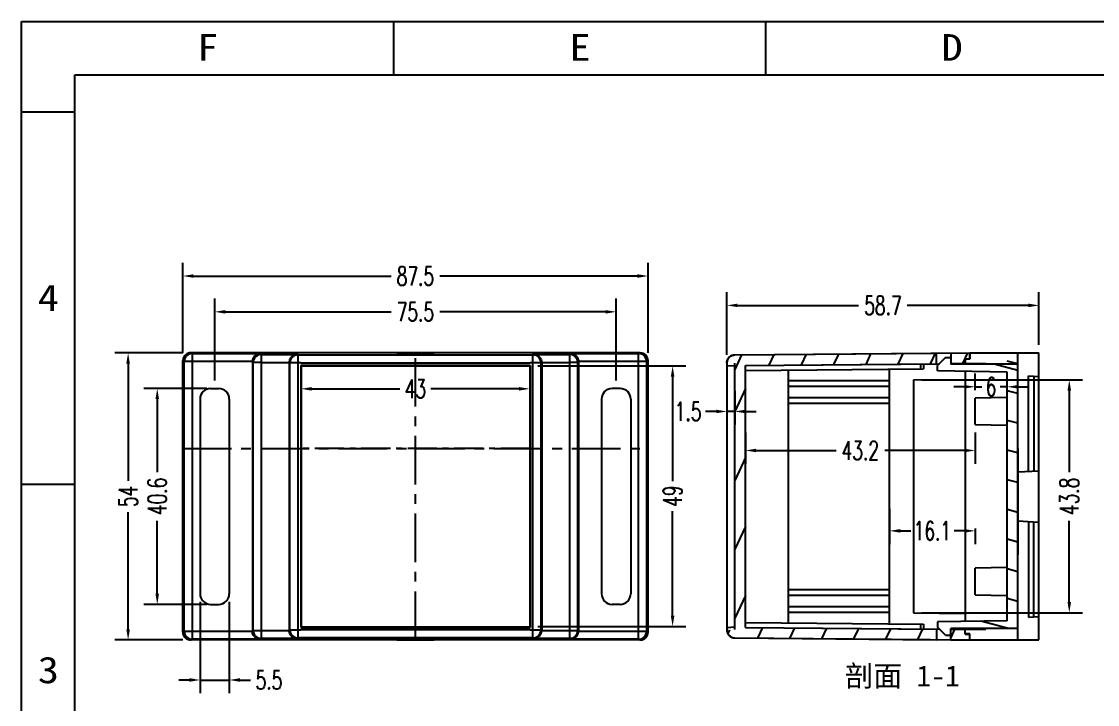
# Model space of a CAD drawing. Header units: millimetres. Extents: x -10223 to -9803, y 6946 to 7837.
# Drawn here: x -10223 to -10020.7, y 7708.5 to 7837 of the extents above; entities that cross this region are included whole.
import ezdxf
from ezdxf.enums import TextEntityAlignment as Align

# ---------------------------------------------------------------- set-up
doc = ezdxf.new("R2010")
doc.units = ezdxf.units.MM
doc.linetypes.add('CENTER', pattern=[50.8, 31.75, -6.35, 6.35, -6.35])
doc.layers.add('dim', color=3, linetype='Continuous')
doc.styles.add('romans', font='romans.shx', dxfattribs={"width": 0.67, "bigfont": 'fangsong.shx'})
doc.styles.add('TEXTSTYLE_0', font='txt', dxfattribs={"width": 0.8})
doc.styles.add('仿宋', font='')
doc.styles.get('仿宋').set_extended_font_data('仿宋_GB2312')
doc.dimstyles.new('MSTD', dxfattribs={"dimtxt": 3.5, "dimasz": 2, "dimexe": 2.5, "dimexo": 1.5, "dimgap": 1, "dimtad": 0, "dimdsep": 46, "dimtxsty": 'romans', "dimcen": 0, "dimclrd": 5, "dimclre": 5, "dimclrt": 3, "dimadec": 1, "dimazin": 0, "dimtfac": 0.5, "dimtmove": 0, "dimatfit": 3, "dimfxl": 1, "dimarcsym": 0})

# ---------------------------------------------------------------- blocks, each defined once
blk = doc.blocks.new('*D132')
at = {"layer": 'Defpoints', "color": 0}
for p in [(-10127.44, 7772.2), (-10127.44, 7723.19), (-10100.57, 7723.19)]:
    blk.add_point(p, dxfattribs=at)
at = {"layer": 'dim', "color": 5, "lineweight": -2}
for p, q in [((-10125.94, 7772.2), (-10098.07, 7772.2)), ((-10100.57, 7770.2), (-10100.57, 7750.54)), ((-10100.57, 7725.19), (-10100.57, 7744.85)), ((-10125.94, 7723.19), (-10098.07, 7723.19))]:
    blk.add_line(p, q, dxfattribs=at)
at = {"layer": 'dim', "color": 5}
for points in [[(-10100.9, 7770.2), (-10100.24, 7770.2), (-10100.57, 7772.2)], [(-10100.9, 7725.19), (-10100.24, 7725.19), (-10100.57, 7723.19)]]:
    blk.add_solid(points, dxfattribs=at)
at = {"layer": 'dim', "color": 3, "insert": (-10100.57, 7747.69), "char_height": 3.5, "attachment_point": 5, "rotation": 90, "style": 'romans'}
blk.add_mtext('49', dxfattribs=at)
blk = doc.blocks.new('*D133')
at = {"layer": 'Defpoints', "color": 0}
for p in [(-10170.44, 7772.2), (-10127.44, 7772.2), (-10127.44, 7767.89)]:
    blk.add_point(p, dxfattribs=at)
at = {"layer": 'dim', "color": 5, "lineweight": -2}
for p, q in [((-10170.44, 7770.7), (-10170.44, 7765.39)), ((-10127.44, 7770.7), (-10127.44, 7765.39)), ((-10168.44, 7767.89), (-10151.84, 7767.89)), ((-10129.44, 7767.89), (-10146.04, 7767.89))]:
    blk.add_line(p, q, dxfattribs=at)
at = {"layer": 'dim', "color": 5}
for points in [[(-10168.44, 7768.22), (-10168.44, 7767.55), (-10170.44, 7767.89)], [(-10129.44, 7768.22), (-10129.44, 7767.55), (-10127.44, 7767.89)]]:
    blk.add_solid(points, dxfattribs=at)
at = {"layer": 'dim', "color": 3, "insert": (-10148.94, 7767.89), "char_height": 3.5, "attachment_point": 5, "style": 'romans'}
blk.add_mtext('43', dxfattribs=at)
blk = doc.blocks.new('*D134')
at = {"layer": 'Defpoints', "color": 0}
for p in [(-10090.37, 7768.99), (-10088.87, 7768.99), (-10090.37, 7763.63)]:
    blk.add_point(p, dxfattribs=at)
at = {"layer": 'dim', "color": 5, "lineweight": -2}
for p, q in [((-10090.37, 7767.49), (-10090.37, 7761.13)), ((-10088.87, 7767.49), (-10088.87, 7761.13)), ((-10092.37, 7763.63), (-10094.37, 7763.63)), ((-10088.87, 7763.63), (-10090.37, 7763.63)), ((-10086.87, 7763.63), (-10084.87, 7763.63))]:
    blk.add_line(p, q, dxfattribs=at)
at = {"layer": 'dim', "color": 5}
for points in [[(-10092.37, 7763.96), (-10092.37, 7763.3), (-10090.37, 7763.63)], [(-10086.87, 7763.96), (-10086.87, 7763.3), (-10088.87, 7763.63)]]:
    blk.add_solid(points, dxfattribs=at)
at = {"layer": 'dim', "color": 3, "insert": (-10097.65, 7763.63), "char_height": 3.5, "attachment_point": 5, "style": 'romans'}
blk.add_mtext('1.5', dxfattribs=at)
blk = doc.blocks.new('*D135')
at = {"layer": 'Defpoints', "color": 0}
for p in [(-10055.27, 7769.56), (-10055.27, 7725.76), (-10025.97, 7725.76)]:
    blk.add_point(p, dxfattribs=at)
at = {"layer": 'dim', "color": 5, "lineweight": -2}
for p, q in [((-10053.77, 7769.56), (-10023.47, 7769.56)), ((-10025.97, 7767.56), (-10025.97, 7752.23)), ((-10025.97, 7727.76), (-10025.97, 7743.08)), ((-10053.77, 7725.76), (-10023.47, 7725.76))]:
    blk.add_line(p, q, dxfattribs=at)
at = {"layer": 'dim', "color": 5}
for points in [[(-10026.3, 7767.56), (-10025.64, 7767.56), (-10025.97, 7769.56)], [(-10026.3, 7727.76), (-10025.64, 7727.76), (-10025.97, 7725.76)]]:
    blk.add_solid(points, dxfattribs=at)
at = {"layer": 'dim', "color": 3, "insert": (-10025.97, 7747.66), "char_height": 3.5, "attachment_point": 5, "rotation": 90, "style": 'romans'}
blk.add_mtext('43.8', dxfattribs=at)
blk = doc.blocks.new('*D136')
at = {"layer": 'Defpoints', "color": 0}
for p in [(-10059.77, 7746.79), (-10043.67, 7743.09), (-10043.67, 7741.17)]:
    blk.add_point(p, dxfattribs=at)
at = {"layer": 'dim', "color": 5, "lineweight": -2}
for p, q in [((-10059.77, 7745.29), (-10059.77, 7738.67)), ((-10057.77, 7741.17), (-10055.79, 7741.17)), ((-10045.67, 7741.17), (-10047.64, 7741.17)), ((-10043.67, 7741.59), (-10043.67, 7738.67))]:
    blk.add_line(p, q, dxfattribs=at)
at = {"layer": 'dim', "color": 5}
for points in [[(-10057.77, 7741.51), (-10057.77, 7740.84), (-10059.77, 7741.17)], [(-10045.67, 7741.51), (-10045.67, 7740.84), (-10043.67, 7741.17)]]:
    blk.add_solid(points, dxfattribs=at)
at = {"layer": 'dim', "color": 3, "insert": (-10051.72, 7741.17), "char_height": 3.5, "attachment_point": 5, "style": 'romans'}
blk.add_mtext('16.1', dxfattribs=at)
blk = doc.blocks.new('*D137')
at = {"layer": 'Defpoints', "color": 0}
for p in [(-10086.87, 7761.15), (-10043.67, 7761.15), (-10086.87, 7756.29)]:
    blk.add_point(p, dxfattribs=at)
at = {"layer": 'dim', "color": 5, "lineweight": -2}
for p, q in [((-10086.87, 7759.65), (-10086.87, 7753.79)), ((-10043.67, 7759.65), (-10043.67, 7753.79)), ((-10084.87, 7756.29), (-10069.84, 7756.29)), ((-10045.67, 7756.29), (-10060.69, 7756.29))]:
    blk.add_line(p, q, dxfattribs=at)
at = {"layer": 'dim', "color": 5}
for points in [[(-10084.87, 7756.62), (-10084.87, 7755.96), (-10086.87, 7756.29)], [(-10045.67, 7756.62), (-10045.67, 7755.96), (-10043.67, 7756.29)]]:
    blk.add_solid(points, dxfattribs=at)
at = {"layer": 'dim', "color": 3, "insert": (-10065.27, 7756.29), "char_height": 3.5, "attachment_point": 5, "style": 'romans'}
blk.add_mtext('43.2', dxfattribs=at)
blk = doc.blocks.new('*D138')
at = {"layer": 'Defpoints', "color": 0}
for p in [(-10043.67, 7768.27), (-10037.67, 7766.27), (-10043.67, 7766.15)]:
    blk.add_point(p, dxfattribs=at)
at = {"layer": 'dim', "color": 5, "lineweight": -2}
for p, q in [((-10043.67, 7767.65), (-10043.67, 7770.77)), ((-10037.67, 7767.77), (-10037.67, 7770.77)), ((-10045.67, 7768.27), (-10047.67, 7768.27)), ((-10043.67, 7768.27), (-10042.39, 7768.27)), ((-10037.67, 7768.27), (-10038.94, 7768.27)), ((-10035.67, 7768.27), (-10033.67, 7768.27))]:
    blk.add_line(p, q, dxfattribs=at)
at = {"layer": 'dim', "color": 5}
for points in [[(-10045.67, 7768.6), (-10045.67, 7767.94), (-10043.67, 7768.27)], [(-10035.67, 7768.6), (-10035.67, 7767.94), (-10037.67, 7768.27)]]:
    blk.add_solid(points, dxfattribs=at)
at = {"layer": 'dim', "color": 3, "insert": (-10040.67, 7768.27), "char_height": 3.5, "attachment_point": 5, "style": 'romans'}
blk.add_mtext('6', dxfattribs=at)
blk = doc.blocks.new('*D139')
at = {"layer": 'Defpoints', "color": 0}
for p in [(-10031.67, 7783.58), (-10031.67, 7774.65), (-10090.37, 7772.77)]:
    blk.add_point(p, dxfattribs=at)
at = {"layer": 'dim', "color": 5, "lineweight": -2}
for p, q in [((-10090.37, 7774.27), (-10090.37, 7786.08)), ((-10031.67, 7776.15), (-10031.67, 7786.08)), ((-10088.37, 7783.58), (-10065.59, 7783.58)), ((-10033.67, 7783.58), (-10056.44, 7783.58))]:
    blk.add_line(p, q, dxfattribs=at)
at = {"layer": 'dim', "color": 5}
for points in [[(-10088.37, 7783.91), (-10088.37, 7783.25), (-10090.37, 7783.58)], [(-10033.67, 7783.91), (-10033.67, 7783.25), (-10031.67, 7783.58)]]:
    blk.add_solid(points, dxfattribs=at)
at = {"layer": 'dim', "color": 3, "insert": (-10061.02, 7783.58), "char_height": 3.5, "attachment_point": 5, "style": 'romans'}
blk.add_mtext('58.7', dxfattribs=at)
blk = doc.blocks.new('*D140')
at = {"layer": 'Defpoints', "color": 0}
for p in [(-10191.19, 7774.65), (-10202.97, 7720.65), (-10191.19, 7720.65)]:
    blk.add_point(p, dxfattribs=at)
at = {"layer": 'dim', "color": 5, "lineweight": -2}
for p, q in [((-10192.69, 7774.65), (-10205.47, 7774.65)), ((-10202.97, 7772.65), (-10202.97, 7750.6)), ((-10202.97, 7722.65), (-10202.97, 7744.69)), ((-10192.69, 7720.65), (-10205.47, 7720.65))]:
    blk.add_line(p, q, dxfattribs=at)
at = {"layer": 'dim', "color": 5}
for points in [[(-10203.31, 7772.65), (-10202.64, 7772.65), (-10202.97, 7774.65)], [(-10203.31, 7722.65), (-10202.64, 7722.65), (-10202.97, 7720.65)]]:
    blk.add_solid(points, dxfattribs=at)
at = {"layer": 'dim', "color": 3, "insert": (-10202.97, 7747.65), "char_height": 3.5, "attachment_point": 5, "rotation": 90, "style": 'romans'}
blk.add_mtext('54', dxfattribs=at)
blk = doc.blocks.new('*D141')
at = {"layer": 'Defpoints', "color": 0}
for p in [(-10105.19, 7789.1), (-10192.69, 7773.15), (-10105.19, 7773.15)]:
    blk.add_point(p, dxfattribs=at)
at = {"layer": 'dim', "color": 5, "lineweight": -2}
for p, q in [((-10192.69, 7774.65), (-10192.69, 7791.6)), ((-10105.19, 7774.65), (-10105.19, 7791.6)), ((-10190.69, 7789.1), (-10153.51, 7789.1)), ((-10107.19, 7789.1), (-10144.37, 7789.1))]:
    blk.add_line(p, q, dxfattribs=at)
at = {"layer": 'dim', "color": 5}
for points in [[(-10190.69, 7789.44), (-10190.69, 7788.77), (-10192.69, 7789.1)], [(-10107.19, 7789.44), (-10107.19, 7788.77), (-10105.19, 7789.1)]]:
    blk.add_solid(points, dxfattribs=at)
at = {"layer": 'dim', "color": 3, "insert": (-10148.94, 7789.1), "char_height": 3.5, "attachment_point": 5, "style": 'romans'}
blk.add_mtext('87.5', dxfattribs=at)
blk = doc.blocks.new('SUN_6HWZ35TKXU86YGHH1AY77V3D6FJ')
at = {"color": 7, "linetype": 'Continuous'}
for p, q in [((-420, 297), (0, 297)), ((-420, 0), (-420, 297)), ((-350, 287), (-350, 297)), ((-280, 287), (-280, 297)), ((-410, 287), (-10, 287)), ((-410, 10), (-410, 287)), ((-420, 280), (-410, 280)), ((-420, 210), (-410, 210))]:
    blk.add_line(p, q, dxfattribs=at)
at = {"color": 2, "linetype": 'Continuous', "style": 'TEXTSTYLE_0', "width": 1.2}
for s, p, p2 in [('F', (-386.98, 289.63), (-382.98, 289.63)), ('E', (-316.98, 289.63), (-312.98, 289.63)), ('D', (-246.98, 289.63), (-242.98, 289.63)), ('4', (-416.95, 242.54), (-412.95, 242.54)), ('3', (-416.95, 172.54), (-412.95, 172.54))]:
    blk.add_text(s, height=5, dxfattribs=at).set_placement(p, p2, align=Align.FIT)
blk = doc.blocks.new('*D86')
at = {"layer": 'Defpoints', "color": 0}
for p in [(-10186.69, 7767.95), (-10197.49, 7727.35), (-10186.69, 7727.35)]:
    blk.add_point(p, dxfattribs=at)
at = {"layer": 'dim', "color": 5, "lineweight": -2}
for p, q in [((-10188.19, 7767.95), (-10199.99, 7767.95)), ((-10197.49, 7765.95), (-10197.49, 7752.22)), ((-10197.49, 7729.35), (-10197.49, 7743.07)), ((-10188.19, 7727.35), (-10199.99, 7727.35))]:
    blk.add_line(p, q, dxfattribs=at)
at = {"layer": 'dim', "color": 5}
for points in [[(-10197.83, 7765.95), (-10197.16, 7765.95), (-10197.49, 7767.95)], [(-10197.83, 7729.35), (-10197.16, 7729.35), (-10197.49, 7727.35)]]:
    blk.add_solid(points, dxfattribs=at)
at = {"layer": 'dim', "color": 3, "insert": (-10197.49, 7747.65), "char_height": 3.5, "attachment_point": 5, "rotation": 90, "style": 'romans'}
blk.add_mtext('40.6', dxfattribs=at)
blk = doc.blocks.new('*D87')
at = {"layer": 'Defpoints', "color": 0}
for p in [(-10111.19, 7782.37), (-10186.69, 7767.95), (-10111.19, 7767.95)]:
    blk.add_point(p, dxfattribs=at)
at = {"layer": 'dim', "color": 5, "lineweight": -2}
for p, q in [((-10186.69, 7769.45), (-10186.69, 7784.87)), ((-10111.19, 7769.45), (-10111.19, 7784.87)), ((-10184.69, 7782.37), (-10153.51, 7782.37)), ((-10113.19, 7782.37), (-10144.37, 7782.37))]:
    blk.add_line(p, q, dxfattribs=at)
at = {"layer": 'dim', "color": 5}
for points in [[(-10184.69, 7782.7), (-10184.69, 7782.03), (-10186.69, 7782.37)], [(-10113.19, 7782.7), (-10113.19, 7782.03), (-10111.19, 7782.37)]]:
    blk.add_solid(points, dxfattribs=at)
at = {"layer": 'dim', "color": 3, "insert": (-10148.94, 7782.37), "char_height": 3.5, "attachment_point": 5, "style": 'romans'}
blk.add_mtext('75.5', dxfattribs=at)
blk = doc.blocks.new('*D88')
at = {"layer": 'Defpoints', "color": 0}
for p in [(-10189.44, 7729.34), (-10183.94, 7729.34), (-10183.94, 7713.12)]:
    blk.add_point(p, dxfattribs=at)
at = {"layer": 'dim', "color": 5, "lineweight": -2}
for p, q in [((-10189.44, 7727.84), (-10189.44, 7710.62)), ((-10183.94, 7727.84), (-10183.94, 7710.62)), ((-10191.44, 7713.12), (-10193.44, 7713.12)), ((-10189.44, 7713.12), (-10183.94, 7713.12)), ((-10181.94, 7713.12), (-10179.94, 7713.12))]:
    blk.add_line(p, q, dxfattribs=at)
at = {"layer": 'dim', "color": 5}
for points in [[(-10191.44, 7713.46), (-10191.44, 7712.79), (-10189.44, 7713.12)], [(-10181.94, 7713.46), (-10181.94, 7712.79), (-10183.94, 7713.12)]]:
    blk.add_solid(points, dxfattribs=at)
at = {"layer": 'dim', "color": 3, "insert": (-10176.48, 7713.12), "char_height": 3.5, "attachment_point": 5, "style": 'romans'}
blk.add_mtext('5.5', dxfattribs=at)

msp = doc.modelspace()

# ---------------------------------------------------------------- linework, layer by layer
at = {"color": 7, "linetype": 'Continuous'}
for p, q in [((-10106.69, 7774.648), (-10191.19, 7774.648)), ((-10190.917, 7774.512), (-10191.19, 7774.648)), ((-10190.917, 7774.512), (-10178.12, 7774.512)), ((-10190.917, 7774.512), (-10190.917, 7720.784)), ((-10177.953, 7774.345), (-10178.12, 7774.512)), ((-10177.953, 7774.345), (-10171.216, 7774.345)), ((-10177.953, 7774.345), (-10177.953, 7772.844)), ((-10171.05, 7774.262), (-10171.216, 7774.345)), ((-10152.44, 7774.617), (-10145.44, 7774.617)), ((-10152.44, 7774.593), (-10152.44, 7774.617)), ((-10145.44, 7774.593), (-10152.44, 7774.593)), ((-10145.44, 7774.617), (-10145.44, 7774.593)), ((-10126.664, 7774.345), (-10126.83, 7774.262)), ((-10126.664, 7774.345), (-10119.927, 7774.345)), ((-10119.76, 7774.512), (-10119.927, 7774.345)), ((-10119.927, 7720.951), (-10119.927, 7774.345)), ((-10119.76, 7774.512), (-10106.962, 7774.512)), ((-10106.69, 7774.648), (-10106.962, 7774.512)), ((-10106.962, 7720.784), (-10106.962, 7774.512)), ((-10088.879, 7774.262), (-10044.666, 7774.648)), ((-10088.879, 7774.262), (-10050.966, 7774.593)), ((-10050.966, 7772.601), (-10050.966, 7774.593)), ((-10050.966, 7772.601), (-10050.966, 7774.593)), ((-10048.266, 7774.617), (-10044.666, 7774.648)), ((-10048.266, 7774.617), (-10048.265, 7772.517)), ((-10048.266, 7774.617), (-10048.266, 7772.625)), ((-10044.666, 7774.648), (-10031.666, 7774.648)), ((-10044.666, 7773.478), (-10044.666, 7774.648)), ((-10044.666, 7774.648), (-10044.666, 7773.548)), ((-10035.666, 7756.648), (-10035.666, 7774.648)), ((-10031.666, 7720.648), (-10031.666, 7774.648)), ((-10192.69, 7773.148), (-10192.417, 7773.012)), ((-10192.69, 7722.148), (-10192.69, 7773.148)), ((-10190.917, 7773.012), (-10192.417, 7773.012)), ((-10192.417, 7722.284), (-10192.417, 7773.012)), ((-10179.607, 7773.009), (-10190.917, 7773.009)), ((-10179.607, 7773.009), (-10179.607, 7722.287)), ((-10179.607, 7773.008), (-10179.453, 7772.845)), ((-10177.953, 7772.845), (-10179.453, 7772.845)), ((-10179.453, 7722.451), (-10179.453, 7772.845)), ((-10177.953, 7772.843), (-10172.69, 7772.843)), ((-10177.953, 7772.843), (-10177.953, 7722.454)), ((-10172.69, 7772.843), (-10172.69, 7722.454)), ((-10172.69, 7772.842), (-10172.55, 7772.762)), ((-10171.05, 7772.762), (-10172.55, 7772.762)), ((-10172.55, 7722.534), (-10172.55, 7772.762)), ((-10171.05, 7774.262), (-10126.83, 7774.262)), ((-10171.05, 7774.262), (-10171.05, 7721.034)), ((-10170.519, 7772.768), (-10171.05, 7772.768)), ((-10126.83, 7772.768), (-10127.361, 7772.768)), ((-10126.83, 7721.034), (-10126.83, 7774.262)), ((-10125.33, 7772.762), (-10126.83, 7772.762)), ((-10125.33, 7772.762), (-10125.19, 7772.841)), ((-10125.33, 7772.762), (-10125.33, 7722.534)), ((-10125.19, 7772.843), (-10119.927, 7772.843)), ((-10125.19, 7772.841), (-10125.19, 7722.455)), ((-10118.427, 7772.845), (-10119.927, 7772.845)), ((-10118.427, 7772.845), (-10118.273, 7773.008)), ((-10118.427, 7772.845), (-10118.427, 7722.451)), ((-10106.962, 7773.009), (-10118.273, 7773.009)), ((-10118.273, 7773.008), (-10118.273, 7722.288)), ((-10105.463, 7773.012), (-10106.962, 7773.012)), ((-10105.463, 7773.012), (-10105.19, 7773.148)), ((-10105.463, 7773.012), (-10105.463, 7722.284)), ((-10105.19, 7722.148), (-10105.19, 7773.148)), ((-10090.366, 7772.768), (-10090.366, 7722.528)), ((-10088.866, 7722.601), (-10088.866, 7772.696)), ((-10088.866, 7722.601), (-10088.866, 7772.696)), ((-10086.866, 7772.288), (-10050.409, 7772.606)), ((-10086.866, 7772.288), (-10050.966, 7772.601)), ((-10086.866, 7723.009), (-10086.866, 7772.288)), ((-10086.866, 7723.009), (-10086.866, 7772.288)), ((-10053.866, 7771.644), (-10053.866, 7772.576)), ((-10053.366, 7772.58), (-10053.366, 7771.648)), ((-10049.265, 7773.75), (-10050.765, 7772.25)), ((-10049.265, 7773.75), (-10050.765, 7772.25)), ((-10049.265, 7773.75), (-10048.265, 7773.75)), ((-10049.265, 7773.75), (-10048.265, 7773.75)), ((-10048.266, 7772.625), (-10045.566, 7772.648)), ((-10048.266, 7772.625), (-10045.566, 7772.648)), ((-10048.265, 7773.75), (-10048.265, 7772.517)), ((-10035.666, 7772.517), (-10048.265, 7772.517)), ((-10035.666, 7772.517), (-10048.265, 7772.517)), ((-10045.566, 7773.548), (-10044.666, 7773.548)), ((-10045.566, 7773.548), (-10045.566, 7772.517)), ((-10045.566, 7773.548), (-10045.566, 7772.648)), ((-10045.566, 7773.548), (-10044.666, 7773.548)), ((-10044.666, 7773.478), (-10045.566, 7773.478)), ((-10041.665, 7772.602), (-10045.566, 7772.662)), ((-10041.665, 7772.517), (-10041.665, 7772.602)), ((-10035.666, 7722.779), (-10035.666, 7772.517)), ((-10127.361, 7772.274), (-10170.519, 7772.274)), ((-10170.44, 7772.196), (-10170.519, 7772.274)), ((-10170.519, 7772.268), (-10170.519, 7723.028)), ((-10170.44, 7772.196), (-10127.44, 7772.196)), ((-10170.44, 7772.196), (-10170.44, 7723.101)), ((-10127.44, 7772.196), (-10127.361, 7772.272)), ((-10127.44, 7772.196), (-10127.44, 7723.101)), ((-10127.361, 7772.272), (-10127.361, 7723.024)), ((-10090.365, 7772.274), (-10088.866, 7772.196)), ((-10090.365, 7772.274), (-10088.866, 7772.196)), ((-10086.866, 7771.356), (-10053.366, 7771.648)), ((-10078.866, 7771.426), (-10078.866, 7723.871)), ((-10059.766, 7723.704), (-10059.766, 7771.592)), ((-10050.765, 7771.25), (-10050.765, 7772.25)), ((-10050.765, 7771.25), (-10050.765, 7772.25)), ((-10037.666, 7771.048), (-10050.765, 7771.25)), ((-10037.666, 7771.048), (-10050.765, 7771.25)), ((-10045.566, 7771.17), (-10045.566, 7724.127)), ((-10037.666, 7724.248), (-10037.666, 7771.048)), ((-10037.666, 7724.248), (-10037.666, 7771.048)), ((-10033.666, 7770.338), (-10031.666, 7770.234)), ((-10033.666, 7752.358), (-10033.666, 7770.338)), ((-10032.666, 7770.286), (-10032.666, 7752.41)), ((-10192.505, 7769.556), (-10192.69, 7769.648)), ((-10192.505, 7769.556), (-10192.505, 7725.741)), ((-10105.375, 7769.556), (-10105.19, 7769.648)), ((-10105.375, 7769.556), (-10105.375, 7725.741)), ((-10059.766, 7769.398), (-10078.866, 7769.398)), ((-10078.866, 7768.398), (-10059.766, 7768.398)), ((-10055.266, 7769.556), (-10045.566, 7769.64)), ((-10055.266, 7769.556), (-10055.266, 7725.741)), ((-10037.666, 7766.27), (-10043.666, 7766.148)), ((-10059.766, 7766.198), (-10078.866, 7766.198)), ((-10078.866, 7765.198), (-10059.766, 7765.198)), ((-10043.666, 7761.148), (-10043.666, 7766.148)), ((-10043.666, 7761.148), (-10037.666, 7761.026)), ((-10035.666, 7752.253), (-10031.666, 7752.463)), ((-10035.666, 7743.043), (-10031.666, 7742.834)), ((-10033.666, 7742.938), (-10033.666, 7724.958)), ((-10032.666, 7725.01), (-10032.666, 7742.886)), ((-10035.666, 7720.648), (-10035.666, 7736.648)), ((-10037.666, 7734.27), (-10043.666, 7734.148)), ((-10043.666, 7729.148), (-10043.666, 7734.148)), ((-10059.766, 7730.098), (-10078.866, 7730.098)), ((-10078.866, 7729.098), (-10059.766, 7729.098)), ((-10043.666, 7729.148), (-10037.666, 7729.026)), ((-10059.766, 7726.898), (-10078.866, 7726.898)), ((-10078.866, 7725.898), (-10059.766, 7725.898)), ((-10192.505, 7725.741), (-10192.69, 7725.648)), ((-10105.375, 7725.741), (-10105.19, 7725.648)), ((-10086.866, 7723.94), (-10053.366, 7723.648)), ((-10055.266, 7725.741), (-10045.566, 7725.656)), ((-10037.666, 7724.248), (-10050.765, 7724.047)), ((-10037.666, 7724.248), (-10050.765, 7724.047)), ((-10050.765, 7724.047), (-10050.765, 7723.047)), ((-10050.765, 7724.047), (-10050.765, 7723.047)), ((-10033.666, 7724.958), (-10031.666, 7725.063)), ((-10192.417, 7722.284), (-10192.69, 7722.148)), ((-10192.417, 7722.284), (-10190.917, 7722.284)), ((-10190.917, 7722.287), (-10179.607, 7722.287)), ((-10179.453, 7722.451), (-10179.607, 7722.288)), ((-10179.453, 7722.451), (-10177.953, 7722.451)), ((-10177.953, 7722.454), (-10172.69, 7722.454)), ((-10177.953, 7722.452), (-10177.953, 7720.951)), ((-10172.55, 7722.534), (-10172.69, 7722.455)), ((-10172.55, 7722.534), (-10171.05, 7722.534)), ((-10171.05, 7722.528), (-10170.519, 7722.528)), ((-10170.44, 7723.101), (-10170.519, 7723.024)), ((-10170.519, 7723.022), (-10127.361, 7723.022)), ((-10170.44, 7723.101), (-10127.44, 7723.101)), ((-10127.44, 7723.101), (-10127.361, 7723.022)), ((-10127.361, 7722.528), (-10126.83, 7722.528)), ((-10126.83, 7722.534), (-10125.33, 7722.534)), ((-10125.19, 7722.455), (-10125.33, 7722.534)), ((-10125.19, 7722.454), (-10119.927, 7722.454)), ((-10119.927, 7722.451), (-10118.427, 7722.451)), ((-10118.273, 7722.288), (-10118.427, 7722.451)), ((-10118.273, 7722.287), (-10106.962, 7722.287)), ((-10106.962, 7722.284), (-10105.463, 7722.284)), ((-10105.19, 7722.148), (-10105.463, 7722.284)), ((-10090.365, 7723.022), (-10088.866, 7723.101)), ((-10086.866, 7723.009), (-10050.409, 7722.69)), ((-10086.866, 7723.009), (-10050.966, 7722.695)), ((-10053.866, 7722.721), (-10053.866, 7723.652)), ((-10053.366, 7723.648), (-10053.366, 7722.716)), ((-10050.966, 7722.695), (-10050.966, 7720.703)), ((-10050.966, 7722.695), (-10050.966, 7720.703)), ((-10049.265, 7721.547), (-10050.765, 7723.047)), ((-10049.265, 7721.547), (-10050.765, 7723.047)), ((-10048.266, 7720.68), (-10048.265, 7722.779)), ((-10048.266, 7722.672), (-10045.566, 7722.648)), ((-10048.266, 7720.68), (-10048.266, 7722.672)), ((-10048.266, 7722.672), (-10045.566, 7722.648)), ((-10035.666, 7722.779), (-10048.265, 7722.779)), ((-10048.265, 7721.547), (-10048.265, 7722.779)), ((-10035.666, 7722.779), (-10048.265, 7722.779)), ((-10045.566, 7721.748), (-10045.566, 7722.779)), ((-10045.566, 7722.635), (-10041.665, 7722.695)), ((-10045.566, 7721.748), (-10045.566, 7722.648)), ((-10044.666, 7721.818), (-10045.566, 7721.818)), ((-10045.566, 7721.748), (-10044.666, 7721.748)), ((-10045.566, 7721.748), (-10044.666, 7721.748)), ((-10044.666, 7720.648), (-10044.666, 7721.818)), ((-10044.666, 7720.648), (-10044.666, 7721.748)), ((-10041.665, 7722.779), (-10041.665, 7722.695)), ((-10191.19, 7720.648), (-10190.917, 7720.784)), ((-10106.69, 7720.648), (-10191.19, 7720.648)), ((-10178.12, 7720.784), (-10190.917, 7720.784)), ((-10178.12, 7720.784), (-10177.953, 7720.951)), ((-10171.216, 7720.951), (-10177.953, 7720.951)), ((-10171.216, 7720.951), (-10171.05, 7721.034)), ((-10126.83, 7721.034), (-10171.05, 7721.034)), ((-10152.44, 7720.703), (-10152.44, 7720.68)), ((-10145.44, 7720.703), (-10152.44, 7720.703)), ((-10152.44, 7720.68), (-10145.44, 7720.68)), ((-10145.44, 7720.68), (-10145.44, 7720.703)), ((-10126.83, 7721.034), (-10126.664, 7720.951)), ((-10119.927, 7720.951), (-10126.664, 7720.951)), ((-10119.927, 7720.951), (-10119.76, 7720.784)), ((-10106.962, 7720.784), (-10119.76, 7720.784)), ((-10106.962, 7720.784), (-10106.69, 7720.648)), ((-10088.879, 7721.034), (-10044.666, 7720.648)), ((-10088.879, 7721.034), (-10050.966, 7720.703)), ((-10049.265, 7721.547), (-10048.265, 7721.547)), ((-10049.265, 7721.547), (-10048.265, 7721.547)), ((-10048.266, 7720.68), (-10044.666, 7720.648)), ((-10044.666, 7720.648), (-10031.666, 7720.648))]:
    msp.add_line(p, q, dxfattribs=at)
at = {"color": 1, "linetype": 'CENTER', "ltscale": 0.288}
for p, q in [((-10148.94, 7720.648), (-10148.94, 7774.648)), ((-10192.69, 7756.648), (-10105.19, 7756.648))]:
    msp.add_line(p, q, dxfattribs=at)
at = {"color": 2, "linetype": 'Continuous'}
for p, q in [((-10081.526, 7774.326), (-10082.459, 7772.326)), ((-10075.459, 7774.379), (-10076.392, 7772.379)), ((-10069.392, 7774.432), (-10070.324, 7772.432)), ((-10063.324, 7774.485), (-10064.257, 7772.485)), ((-10057.257, 7774.538), (-10058.19, 7772.538)), ((-10051.19, 7774.591), (-10052.123, 7772.591)), ((-10045.123, 7774.644), (-10046.055, 7772.644)), ((-10087.593, 7774.274), (-10088.866, 7771.545)), ((-10035.666, 7771.337), (-10040.071, 7772.517)), ((-10035.666, 7772.58), (-10037.666, 7773.116)), ((-10086.866, 7767.918), (-10088.866, 7763.629)), ((-10035.666, 7766.994), (-10037.666, 7767.53)), ((-10035.666, 7761.408), (-10037.666, 7761.944)), ((-10035.666, 7755.822), (-10037.666, 7756.358)), ((-10086.866, 7754.959), (-10088.866, 7750.67)), ((-10035.666, 7750.237), (-10037.666, 7750.773)), ((-10035.666, 7744.651), (-10037.666, 7745.187)), ((-10086.866, 7742.001), (-10088.866, 7737.712)), ((-10035.666, 7739.065), (-10037.666, 7739.601)), ((-10035.666, 7733.479), (-10037.666, 7734.015)), ((-10086.866, 7729.043), (-10088.866, 7724.754)), ((-10035.666, 7727.894), (-10037.666, 7728.43)), ((-10037.423, 7722.779), (-10042.622, 7724.172)), ((-10089.895, 7722.547), (-10090.21, 7721.87)), ((-10083.65, 7722.98), (-10084.575, 7720.996)), ((-10077.632, 7722.928), (-10078.557, 7720.944)), ((-10071.614, 7722.875), (-10072.539, 7720.891)), ((-10065.596, 7722.823), (-10066.521, 7720.839)), ((-10059.578, 7722.77), (-10060.503, 7720.786)), ((-10053.56, 7722.718), (-10054.485, 7720.734)), ((-10047.542, 7722.665), (-10048.266, 7721.113))]:
    msp.add_line(p, q, dxfattribs=at)
at = {"color": 4, "linetype": 'Continuous'}
msp.add_line((-10035.666, 7756.648), (-10035.666, 7736.648), dxfattribs=at)
at = {"color": 7, "linetype": 'Continuous'}
for centre, radius, start, end in [((-10191.19, 7773.148), 1.5, 99.96909, 180.0005), ((-10190.917, 7773.012), 1.5, 90.01306, 179.99374), ((-10191.189, 7773.145), 1.503, 90.0257, 99.98933), ((-10177.953, 7772.845), 1.5, 90.00545, 179.99477), ((-10119.927, 7772.845), 1.5, 0.00527, 89.99544), ((-10106.963, 7773.012), 1.5, 0.00745, 89.98576), ((-10106.69, 7773.148), 1.5, 0, 71.97496), ((-10171.05, 7772.762), 1.5, 90.01334, 179.99374), ((-10126.83, 7772.762), 1.5, 0.00745, 89.98542), ((-10088.866, 7772.762), 1.5, 90.5, 179.5467), ((-10191.208, 7722.148), 1.482, 180.00217, 182.35746), ((-10191.19, 7722.148), 1.499, 180, 251.981), ((-10191.182, 7722.149), 1.508, 182.37297, 197.98111), ((-10190.917, 7722.285), 1.5, 180.00742, 269.98578), ((-10177.953, 7722.451), 1.5, 180.00523, 269.99455), ((-10171.05, 7722.534), 1.5, 180.00742, 269.9855), ((-10126.83, 7722.534), 1.5, 270.01341, 359.99372), ((-10119.927, 7722.451), 1.5, 270.00523, 359.99477), ((-10106.963, 7722.284), 1.5, 270.01308, 359.99372), ((-10106.69, 7722.148), 1.5, 273.88435, 0), ((-10088.866, 7722.534), 1.5, 180.4533, 269.5), ((-10191.194, 7722.145), 1.495, 211.40524, 216.02285), ((-10191.186, 7722.152), 1.506, 216.04635, 233.95948), ((-10191.193, 7722.143), 1.494, 233.98161, 237.62231), ((-10191.189, 7722.156), 1.508, 252.02341, 269.95932)]:
    msp.add_arc(centre, radius, start, end, dxfattribs=at)
for centre, major_axis, start_param, end_param in [((-10106.69, 7773.148), (1.342, 0.671), -0.4635329, 1.1071146), ((-10106.69, 7722.148), (1.342, -0.671), -1.1071146, 0.4635329)]:
    msp.add_ellipse(centre, major_axis=major_axis, ratio=0.9998096, start_param=start_param, end_param=end_param, dxfattribs=at)
for points, start_tangent, end_tangent in [([(-10178.12, 7774.512), (-10178.567, 7774.438), (-10178.895, 7774.285), (-10179.22, 7774.011), (-10179.426, 7773.72), (-10179.565, 7773.349), (-10179.606, 7773.009)], (-0.9999612, -0.0088059), (-0.0061352, -0.9999812)), ([(-10171.216, 7774.345), (-10171.658, 7774.272), (-10171.984, 7774.119), (-10172.306, 7773.845), (-10172.51, 7773.553), (-10172.649, 7773.182), (-10172.69, 7772.842)], (-0.9999606, -0.0088786), (-0.0061284, -0.9999812)), ([(-10126.664, 7774.345), (-10126.221, 7774.272), (-10125.896, 7774.119), (-10125.573, 7773.845), (-10125.37, 7773.553), (-10125.23, 7773.182), (-10125.19, 7772.841)], (0.9999606, -0.0088798), (0.0061123, -0.9999813)), ([(-10119.76, 7774.512), (-10119.313, 7774.438), (-10118.985, 7774.285), (-10118.66, 7774.011), (-10118.455, 7773.72), (-10118.314, 7773.349), (-10118.273, 7773.008)], (0.9999613, -0.0088027), (0.0061352, -0.9999812)), ([(-10090.365, 7772.774), (-10090.365, 7772.807), (-10090.364, 7772.84), (-10090.361, 7772.874), (-10090.358, 7772.908), (-10090.355, 7772.942), (-10090.35, 7772.976), (-10090.345, 7773.01), (-10090.339, 7773.045), (-10090.332, 7773.079), (-10090.324, 7773.114), (-10090.315, 7773.148), (-10090.305, 7773.183), (-10090.295, 7773.217), (-10090.283, 7773.252), (-10090.271, 7773.286), (-10090.258, 7773.32), (-10090.244, 7773.355), (-10090.229, 7773.388), (-10090.213, 7773.422), (-10090.196, 7773.455), (-10090.178, 7773.489), (-10090.159, 7773.521), (-10090.14, 7773.554), (-10090.119, 7773.586), (-10090.098, 7773.617), (-10090.076, 7773.648), (-10090.053, 7773.679), (-10090.029, 7773.709), (-10090.005, 7773.738), (-10089.979, 7773.767), (-10089.953, 7773.795), (-10089.927, 7773.823), (-10089.899, 7773.849), (-10089.871, 7773.875), (-10089.842, 7773.901), (-10089.813, 7773.925), (-10089.783, 7773.949), (-10089.752, 7773.972), (-10089.721, 7773.994), (-10089.69, 7774.016), (-10089.658, 7774.036), (-10089.626, 7774.056), (-10089.593, 7774.074), (-10089.56, 7774.092), (-10089.526, 7774.109), (-10089.493, 7774.125), (-10089.459, 7774.14), (-10089.425, 7774.154), (-10089.391, 7774.167), (-10089.356, 7774.18), (-10089.322, 7774.191), (-10089.287, 7774.202), (-10089.253, 7774.212), (-10089.218, 7774.22), (-10089.183, 7774.228), (-10089.149, 7774.235), (-10089.115, 7774.242), (-10089.08, 7774.247), (-10089.046, 7774.251), (-10089.012, 7774.255), (-10088.978, 7774.258), (-10088.945, 7774.26), (-10088.912, 7774.262), (-10088.879, 7774.262)], (0.0079114, 0.9999687), (0.9999619, 0.0087265)), ([(-10178.12, 7720.784), (-10178.567, 7720.858), (-10178.895, 7721.011), (-10179.22, 7721.286), (-10179.424, 7721.576), (-10179.566, 7721.947), (-10179.607, 7722.288)], (-0.9999612, 0.0088059), (-0.0061352, 0.9999812)), ([(-10171.216, 7720.951), (-10171.658, 7721.024), (-10171.984, 7721.177), (-10172.306, 7721.452), (-10172.509, 7721.743), (-10172.649, 7722.114), (-10172.69, 7722.455)], (-0.9999606, 0.0088786), (-0.0061284, 0.9999812)), ([(-10126.664, 7720.951), (-10126.221, 7721.024), (-10125.896, 7721.177), (-10125.574, 7721.451), (-10125.369, 7721.743), (-10125.231, 7722.114), (-10125.19, 7722.455)], (0.9999606, 0.0088798), (0.0061123, 0.9999813)), ([(-10119.76, 7720.784), (-10119.312, 7720.858), (-10118.985, 7721.011), (-10118.66, 7721.285), (-10118.454, 7721.576), (-10118.315, 7721.948), (-10118.273, 7722.287)], (0.9999613, 0.0088027), (0.0061352, 0.9999812)), ([(-10090.365, 7722.522), (-10090.365, 7722.489), (-10090.364, 7722.456), (-10090.361, 7722.422), (-10090.358, 7722.388), (-10090.355, 7722.355), (-10090.35, 7722.32), (-10090.345, 7722.286), (-10090.339, 7722.252), (-10090.332, 7722.217), (-10090.324, 7722.183), (-10090.315, 7722.148), (-10090.305, 7722.114), (-10090.295, 7722.079), (-10090.283, 7722.044), (-10090.271, 7722.01), (-10090.258, 7721.976), (-10090.244, 7721.942), (-10090.229, 7721.908), (-10090.213, 7721.874), (-10090.196, 7721.841), (-10090.178, 7721.808), (-10090.159, 7721.775), (-10090.14, 7721.743), (-10090.119, 7721.711), (-10090.098, 7721.679), (-10090.076, 7721.648), (-10090.053, 7721.618), (-10090.029, 7721.588), (-10090.005, 7721.558), (-10089.979, 7721.529), (-10089.953, 7721.501), (-10089.927, 7721.474), (-10089.899, 7721.447), (-10089.871, 7721.421), (-10089.842, 7721.395), (-10089.813, 7721.371), (-10089.783, 7721.347), (-10089.752, 7721.324), (-10089.721, 7721.302), (-10089.69, 7721.281), (-10089.658, 7721.26), (-10089.626, 7721.241), (-10089.593, 7721.222), (-10089.56, 7721.204), (-10089.526, 7721.187), (-10089.493, 7721.171), (-10089.459, 7721.156), (-10089.425, 7721.142), (-10089.391, 7721.129), (-10089.356, 7721.116), (-10089.322, 7721.105), (-10089.287, 7721.094), (-10089.253, 7721.085), (-10089.218, 7721.076), (-10089.183, 7721.068), (-10089.149, 7721.061), (-10089.115, 7721.055), (-10089.08, 7721.049), (-10089.046, 7721.045), (-10089.012, 7721.041), (-10088.978, 7721.038), (-10088.945, 7721.036), (-10088.912, 7721.035), (-10088.879, 7721.034)], (0.0079114, -0.9999687), (0.9999619, -0.0087265))]:
    msp.add_spline(points, degree=3, dxfattribs=dict(at, start_tangent=start_tangent, end_tangent=end_tangent))
at = {"layer": 'dim'}
for p, q in [((-10170.519, 7772.768), (-10127.361, 7772.768)), ((-10187.451, 7767.947), (-10185.931, 7767.947)), ((-10110.428, 7767.947), (-10111.948, 7767.947)), ((-10189.441, 7765.957), (-10189.441, 7729.339)), ((-10183.941, 7765.957), (-10183.941, 7729.339)), ((-10113.938, 7765.957), (-10113.938, 7729.339)), ((-10108.438, 7765.957), (-10108.438, 7729.339)), ((-10187.451, 7727.349), (-10185.931, 7727.349)), ((-10110.428, 7727.349), (-10111.948, 7727.349)), ((-10127.361, 7722.528), (-10170.519, 7722.528))]:
    msp.add_line(p, q, dxfattribs=at)
at = {"layer": 'dim', "color": 1, "linetype": 'CENTER', "ltscale": 0.172}
msp.add_line((-10127.44, 7756.648), (-10170.44, 7756.648), dxfattribs=at)
at = {"layer": 'dim'}
for centre, start, end in [((-10187.451, 7765.957), 90, 180), ((-10185.931, 7765.957), 0, 90), ((-10111.948, 7765.957), 90, 180), ((-10110.428, 7765.957), 0, 90), ((-10187.451, 7729.339), 180, 270), ((-10185.931, 7729.339), 270, 0), ((-10111.948, 7729.339), 180, 270), ((-10110.428, 7729.339), 270, 0)]:
    msp.add_arc(centre, 1.99, start, end, dxfattribs=at)

# ---------------------------------------------------------------- block references
msp.add_blockref('SUN_6HWZ35TKXU86YGHH1AY77V3D6FJ', (-9803.018, 7539.974), dxfattribs=at)

# ---------------------------------------------------------------- texts
at = {"color": 2, "linetype": 'Continuous', "insert": (-10046.596, 7715.87), "char_height": 3.9688, "width": 33.46999, "attachment_point": 3, "line_spacing_factor": 0.9, "style": '仿宋'}
msp.add_mtext('剖面 1-1', dxfattribs=at)

# ---------------------------------------------------------------- dimensions: what is measured, and where the dimension line sits
at = {"layer": 'dim'}
for base, p1, p2, picture, middle in [((-10105.19, 7789.104), (-10192.69, 7773.148), (-10105.19, 7773.148), '*D141', (-10148.94, 7789.104)), ((-10111.188, 7782.368), (-10186.691, 7767.947), (-10111.188, 7767.947), '*D87', (-10148.94, 7782.368)), ((-10031.666, 7783.581), (-10090.366, 7772.768), (-10031.666, 7774.648), '*D139', (-10061.016, 7783.581)), ((-10127.44, 7767.886), (-10170.44, 7772.196), (-10127.44, 7772.196), '*D133', (-10148.94, 7767.886)), ((-10043.666, 7768.269), (-10037.666, 7766.27), (-10043.666, 7766.148), '*D138', (-10040.666, 7768.269)), ((-10086.866, 7756.291), (-10043.666, 7761.148), (-10086.866, 7761.148), '*D137', (-10065.266, 7756.291)), ((-10043.666, 7741.175), (-10059.766, 7746.788), (-10043.666, 7743.086), '*D136', (-10051.716, 7741.175)), ((-10183.941, 7713.123), (-10189.441, 7729.339), (-10183.941, 7729.339), '*D88', (-10176.485, 7713.123))]:
    dim = msp.add_linear_dim(base=base, p1=p1, p2=p2, dimstyle='MSTD', dxfattribs=at)
    dim.commit()
    dim.dimension.update_dxf_attribs({"geometry": picture, "text_midpoint": middle})
for base, p1, p2, picture, middle in [((-10202.975, 7720.648), (-10191.19, 7774.648), (-10191.19, 7720.648), '*D140', (-10202.975, 7747.648)), ((-10100.5709, 7723.1907), (-10127.4398, 7772.1956), (-10127.4398, 7723.1907), '*D132', (-10100.5709, 7747.6931)), ((-10025.9716, 7725.7605), (-10055.2655, 7769.5557), (-10055.2655, 7725.7605), '*D135', (-10025.9716, 7747.6581)), ((-10197.495, 7727.349), (-10186.691, 7767.947), (-10186.691, 7727.349), '*D86', (-10197.495, 7747.648))]:
    dim = msp.add_linear_dim(base=base, p1=p1, p2=p2, angle=90, dimstyle='MSTD', dxfattribs=at)
    dim.commit()
    dim.dimension.update_dxf_attribs({"geometry": picture, "text_midpoint": middle})
dim = msp.add_linear_dim(base=(-10090.366, 7763.629), p1=(-10088.866, 7768.99), p2=(-10090.366, 7768.99), dimstyle='MSTD', dxfattribs=at)
dim.commit()
dim.dimension.update_dxf_attribs({"geometry": '*D134', "text_midpoint": (-10097.655, 7763.629), "dimtype": 160})

doc.saveas('drawing.dxf')
